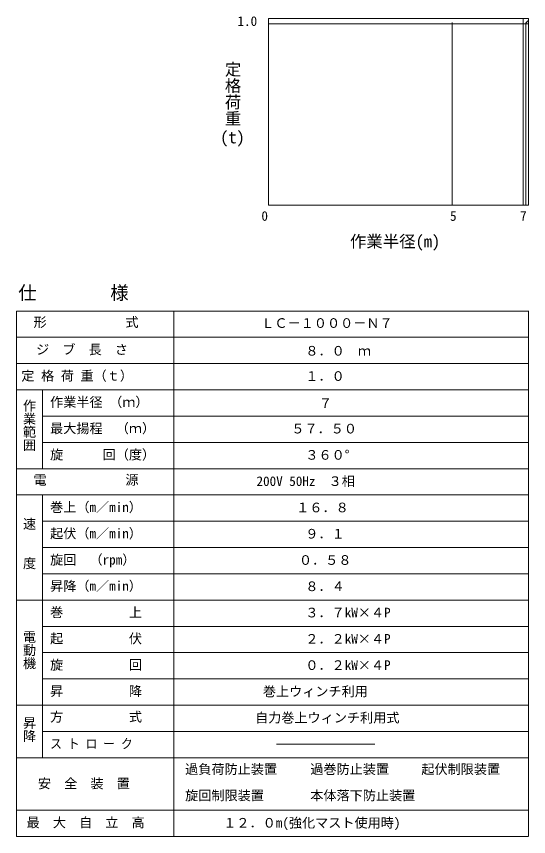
# Model space of a CAD drawing. Units: millimetres, scale not verified. Extents: x -8789 to 8797, y -12359 to 13582.
# Drawn here: x 997 to 8797, y -12303 to 182 of the extents above; entities that cross this region are included whole.
import ezdxf
from ezdxf.enums import TextEntityAlignment as Align

# ---------------------------------------------------------------- set-up
doc = ezdxf.new("R2010")
doc.units = ezdxf.units.MM
doc.header["$LTSCALE"] = 30
doc.layers.add('0-4_05 寸法', color=7, linetype='Continuous', lineweight=18)
doc.styles.add('@ＭＳ ゴシック', font='')
doc.styles.add('ＭＳ ゴシック', font='')
doc.styles.get('@ＭＳ ゴシック').set_extended_font_data('@MS Gothic')
doc.styles.get('ＭＳ ゴシック').set_extended_font_data('MS Gothic')

msp = doc.modelspace()

# ---------------------------------------------------------------- linework, layer by layer
at = {"layer": '0-4_05 寸法'}
for p, q in [((4834.8, 151.18), (4834.8, -2690.82)), ((4834.8, 151.18), (8796.8, 151.18)), ((8712.8, 151.18), (8712.8, -2690.82)), ((8796.8, 151.18), (8796.8, -2690.82)), ((4834.8, 67.18), (8796.8, 67.18)), ((7634.8, 86.78), (7634.8, -2690.82)), ((8754.46, 80.42), (8782.97, 114.97)), ((8754.8, 86.78), (8754.8, -2690.82)), ((4834.8, -2690.82), (8754.8, -2690.82)), ((8712.8, -2690.82), (8796.8, -2690.82)), ((8712.8, -2690.82), (8796.8, -2690.82)), ((996.8, -4302.74), (996.8, -12302.74)), ((996.8, -4302.74), (8796.8, -4302.74)), ((3396.8, -4302.74), (3396.8, -12302.74)), ((8796.8, -4300.08), (8796.8, -12297.41)), ((996.8, -4702.74), (8796.8, -4702.74)), ((996.8, -5102.74), (8796.8, -5102.74)), ((996.8, -5502.74), (8796.8, -5502.74)), ((1396.8, -5502.74), (1396.8, -6702.74)), ((1396.8, -5902.74), (8796.8, -5902.74)), ((1396.8, -6302.74), (8796.8, -6302.74)), ((996.8, -6702.74), (8796.8, -6702.74)), ((996.8, -7102.74), (8796.8, -7102.74)), ((1396.8, -7102.74), (1396.8, -11102.74)), ((1396.8, -7502.74), (8796.8, -7502.74)), ((1396.8, -7902.74), (8796.8, -7902.74)), ((1396.8, -8302.74), (8796.8, -8302.74)), ((996.8, -8702.74), (8796.8, -8702.74)), ((1396.8, -9102.74), (8796.8, -9102.74)), ((1396.8, -9502.74), (8796.8, -9502.74)), ((1396.8, -9902.74), (8796.8, -9902.74)), ((996.8, -10302.74), (8796.8, -10302.74)), ((1396.8, -10702.74), (8796.8, -10702.74)), ((4957.61, -10895.49), (6457.61, -10895.49)), ((996.8, -11102.74), (8796.8, -11102.74)), ((996.8, -11902.74), (8796.8, -11902.74)), ((996.8, -12300.08), (8796.8, -12300.08))]:
    msp.add_line(p, q, dxfattribs=at)

# ---------------------------------------------------------------- texts
at = {"layer": '0-4_05 寸法', "style": 'ＭＳ ゴシック'}
for s, height, p in [('1.0', 146.6, (4364.21, -6.96)), ('(t)', 183.3, (4099.42, -1805.63)), ('0', 146.6, (4728.02, -2973.47)), ('5', 146.6, (7600.06, -2973.47)), ('7', 146.6, (8667.41, -2973.47)), ('作業半径(m)', 183.3, (6075.41, -3389.96)), ('仕\u3000\u3000\u3000\u3000様', 205.3, (1025.47, -4189.67)), ('形\u3000\u3000\u3000\u3000\u3000\u3000式', 146.6, (1257.21, -4589.67)), ('ＬＣ－１０００－Ｎ７', 146.6, (4726.63, -4603.24)), ('ジ\u3000ブ\u3000長\u3000さ', 146.6, (1296.79, -5005.61)), ('８．０\u3000ｍ', 146.6, (5396.8, -5025.21)), ('定 格 荷 重（ｔ）', 146.6, (1073.02, -5405.61)), ('１．０', 146.6, (5396.8, -5410.05)), ('作業半径 （ｍ）', 146.6, (1509.98, -5805.61)), ('７', 146.6, (5604.31, -5821.13)), ('最大揚程\u3000（ｍ）', 146.6, (1509.98, -6205.61)), ('５７．５０', 146.6, (5183.97, -6210.05)), ('旋\u3000\u3000\u3000回（度）', 146.6, (1509.98, -6605.61)), ('３６０°', 146.6, (5396.8, -6610.05)), ('電\u3000\u3000\u3000\u3000\u3000\u3000源', 146.6, (1257.21, -6989.67)), ('200V 50Hz\u3000３相', 146.6, (4653.42, -7010.05)), ('巻上（m／min）', 146.6, (1509.98, -7405.61)), ('１６．８', 146.6, (5257.94, -7410.05)), ('起伏（m／min）', 146.6, (1509.98, -7805.61)), ('９．１', 146.6, (5396.8, -7810.05)), ('旋回\u3000（rpm）', 146.6, (1509.98, -8205.61)), ('０．５８', 146.6, (5299.41, -8210.05)), ('昇降（m／min）', 146.6, (1509.98, -8605.61)), ('８．４', 146.6, (5396.8, -8610.05)), ('巻\u3000\u3000\u3000\u3000\u3000上', 146.6, (1509.98, -9005.61)), ('３．７kW×４P', 146.6, (5396.8, -9010.05)), ('起\u3000\u3000\u3000\u3000\u3000伏', 146.6, (1509.98, -9405.61)), ('２．２kW×４P', 146.6, (5396.8, -9410.05)), ('旋\u3000\u3000\u3000\u3000\u3000回', 146.6, (1509.98, -9805.61)), ('０．２kW×４P', 146.6, (5396.8, -9810.05)), ('昇\u3000\u3000\u3000\u3000\u3000降', 146.6, (1509.98, -10205.61)), ('巻上ウィンチ利用', 146.6, (4749.89, -10210.05)), ('方\u3000\u3000\u3000\u3000\u3000式', 146.6, (1509.98, -10596.15)), ('自力巻上ウィンチ利用式', 146.6, (4630.91, -10609.94)), ('過負荷防止装置', 146.6, (3566.57, -11393.45)), ('過巻防止装置', 146.6, (5472.32, -11393.45)), ('起伏制限装置', 146.6, (7163.36, -11393.45)), ('安\u3000全\u3000装\u3000置', 146.6, (1324.34, -11611.68)), ('旋回制限装置', 146.6, (3566.57, -11793.45)), ('本体落下防止装置', 146.6, (5472.32, -11793.45)), ('最\u3000大\u3000自\u3000立\u3000高', 146.6, (1151.91, -12205.61)), ('１２．０m(強化マスト使用時)', 146.6, (4146.99, -12210.05))]:
    msp.add_text(s, height=height, dxfattribs=at).set_placement(p, align=Align.BOTTOM_LEFT)
at = {"layer": '0-4_05 寸法', "style": '@ＭＳ ゴシック'}
for s, height, p in [('定格荷重', 183.3, (4146.7, -496.18)), ('作業範囲', 146.6, (1076.85, -5641.34)), ('速\u3000\u3000度', 146.6, (1076.85, -7441.08)), ('電動機', 146.6, (1076.85, -9162.55)), ('昇降', 146.6, (1076.85, -10471.22))]:
    msp.add_text(s, height=height, rotation=270, dxfattribs=at).set_placement(p, align=Align.BOTTOM_LEFT)
at = {"layer": '0-4_05 寸法', "style": 'ＭＳ ゴシック', "width": 0.9}
msp.add_text('ス ト ロ ー ク', height=146.6, dxfattribs=at).set_placement((1509.98, -11005.61), align=Align.BOTTOM_LEFT)

doc.saveas('drawing.dxf')
